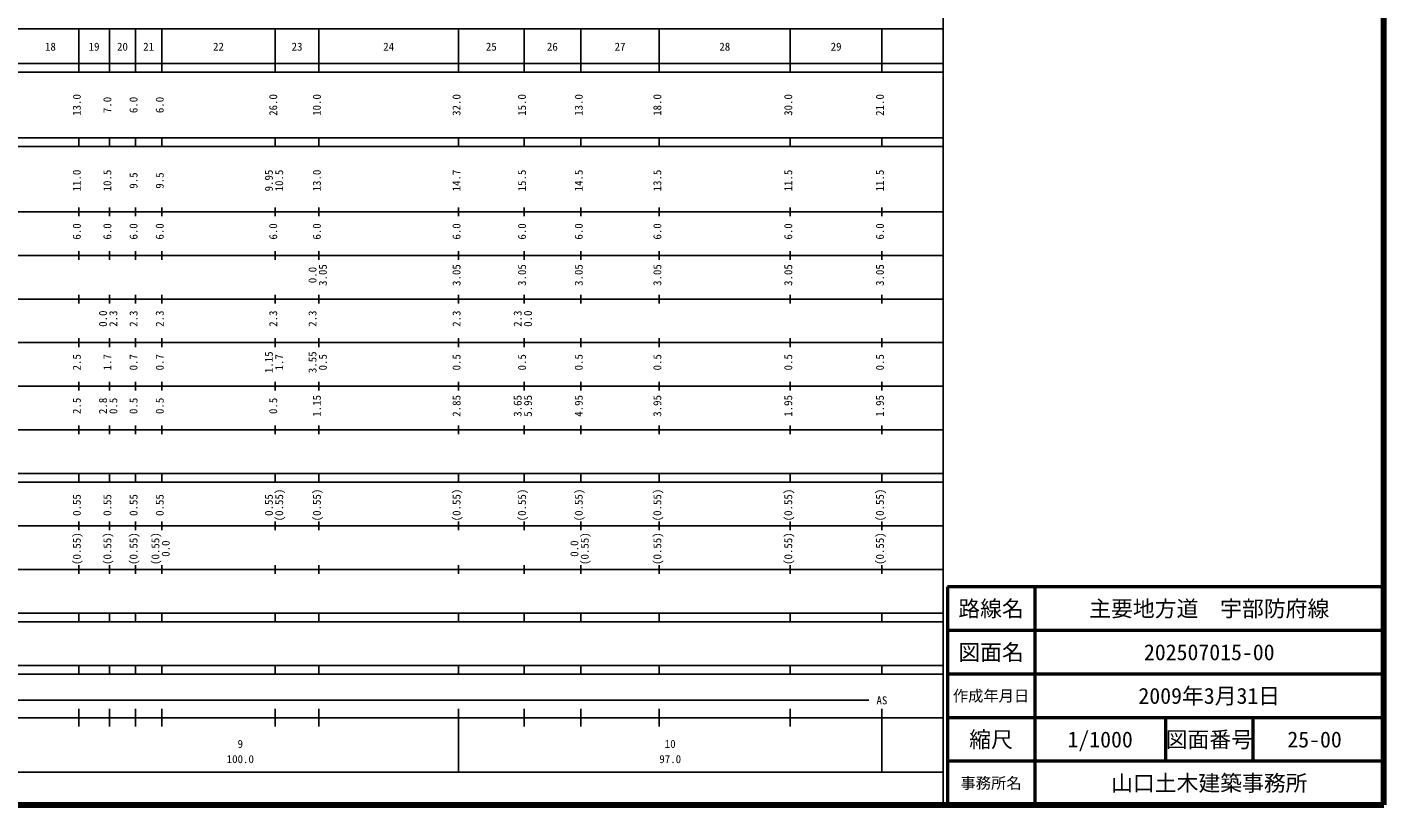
# Model space of a CAD drawing. Units: millimetres on the paper, enlarged 1000 times. Extents: x 40000 to 680000, y 20000 to 380000.
# Drawn here: x 369165 to 680000, y 20000 to 198357 of the extents above; entities that cross this region are included whole.
import ezdxf
from ezdxf.enums import TextEntityAlignment as Align

# ---------------------------------------------------------------- set-up
doc = ezdxf.new("R2010")
doc.units = ezdxf.units.MM
doc.header["$LTSCALE"] = 1000
for name, color, linetype, lineweight in [('M-TTL', 2, 'Continuous', 140), ('M-TTL-BAND', 7, 'Continuous', 25), ('M-TTL-FRAM', 2, 'Continuous', 50), ('M-TTL-LINE', 7, 'Continuous', 50)]:
    doc.layers.add(name, color=color, linetype=linetype, lineweight=lineweight)
doc.layers.add('M-TTL-TXT', color=7, linetype='Continuous')
doc.styles.add('ＭＳ ゴシック', font='')
doc.styles.get('ＭＳ ゴシック').set_extended_font_data('MS Gothic')

msp = doc.modelspace()

# ---------------------------------------------------------------- linework, layer by layer
at = {"layer": 'M-TTL'}
for p, q in [((680000, 20000), (680000, 380000)), ((40000, 20000), (680000, 20000))]:
    msp.add_line(p, q, dxfattribs=at)
at = {"layer": 'M-TTL-BAND'}
for p, q in [((579000, 20000), (579000, 370000)), ((68000, 198000), (579000, 198000)), ((381000, 188000), (381000, 198000)), ((388000, 188000), (388000, 198000)), ((394000, 188000), (394000, 198000)), ((400000, 188000), (400000, 198000)), ((426000, 188000), (426000, 198000)), ((436000, 188000), (436000, 198000)), ((468000, 188000), (468000, 198000)), ((483000, 188000), (483000, 198000)), ((496000, 188000), (496000, 198000)), ((514000, 188000), (514000, 198000)), ((544000, 188000), (544000, 198000)), ((565000, 188000), (565000, 198000)), ((40000, 190000), (579000, 190000)), ((40000, 188000), (579000, 188000)), ((40000, 173000), (579000, 173000)), ((40000, 171000), (579000, 171000)), ((381000, 171000), (381000, 173000)), ((388000, 171000), (388000, 173000)), ((394000, 171000), (394000, 173000)), ((400000, 171000), (400000, 173000)), ((426000, 171000), (426000, 173000)), ((436000, 171000), (436000, 173000)), ((468000, 171000), (468000, 173000)), ((483000, 171000), (483000, 173000)), ((496000, 171000), (496000, 173000)), ((514000, 171000), (514000, 173000)), ((544000, 171000), (544000, 173000)), ((565000, 171000), (565000, 173000)), ((40000, 156000), (579000, 156000)), ((381000, 155000), (381000, 157000)), ((388000, 155000), (388000, 157000)), ((394000, 155000), (394000, 157000)), ((400000, 155000), (400000, 157000)), ((426000, 155000), (426000, 157000)), ((436000, 155000), (436000, 157000)), ((468000, 155000), (468000, 157000)), ((483000, 155000), (483000, 157000)), ((496000, 155000), (496000, 157000)), ((514000, 155000), (514000, 157000)), ((544000, 155000), (544000, 157000)), ((565000, 155000), (565000, 157000)), ((381000, 145000), (381000, 147000)), ((388000, 145000), (388000, 147000)), ((394000, 145000), (394000, 147000)), ((400000, 145000), (400000, 147000)), ((426000, 145000), (426000, 147000)), ((436000, 145000), (436000, 147000)), ((468000, 145000), (468000, 147000)), ((483000, 145000), (483000, 147000)), ((496000, 145000), (496000, 147000)), ((514000, 145000), (514000, 147000)), ((544000, 145000), (544000, 147000)), ((565000, 145000), (565000, 147000)), ((46000, 146000), (579000, 146000)), ((381000, 135000), (381000, 137000)), ((388000, 135000), (388000, 137000)), ((394000, 135000), (394000, 137000)), ((400000, 135000), (400000, 137000)), ((426000, 135000), (426000, 137000)), ((436000, 135000), (436000, 137000)), ((468000, 135000), (468000, 137000)), ((483000, 135000), (483000, 137000)), ((496000, 135000), (496000, 137000)), ((514000, 135000), (514000, 137000)), ((544000, 135000), (544000, 137000)), ((565000, 135000), (565000, 137000)), ((52000, 136000), (579000, 136000)), ((46000, 126000), (579000, 126000)), ((381000, 125000), (381000, 127000)), ((388000, 125000), (388000, 127000)), ((394000, 125000), (394000, 127000)), ((400000, 125000), (400000, 127000)), ((426000, 125000), (426000, 127000)), ((436000, 125000), (436000, 127000)), ((468000, 125000), (468000, 127000)), ((483000, 125000), (483000, 127000)), ((496000, 125000), (496000, 127000)), ((514000, 125000), (514000, 127000)), ((544000, 125000), (544000, 127000)), ((565000, 125000), (565000, 127000)), ((52000, 116000), (579000, 116000)), ((381000, 115000), (381000, 117000)), ((388000, 115000), (388000, 117000)), ((394000, 115000), (394000, 117000)), ((400000, 115000), (400000, 117000)), ((426000, 115000), (426000, 117000)), ((436000, 115000), (436000, 117000)), ((468000, 115000), (468000, 117000)), ((483000, 115000), (483000, 117000)), ((496000, 115000), (496000, 117000)), ((514000, 115000), (514000, 117000)), ((544000, 115000), (544000, 117000)), ((565000, 115000), (565000, 117000)), ((46000, 106000), (579000, 106000)), ((381000, 105000), (381000, 107000)), ((388000, 105000), (388000, 107000)), ((394000, 105000), (394000, 107000)), ((400000, 105000), (400000, 107000)), ((426000, 105000), (426000, 107000)), ((436000, 105000), (436000, 107000)), ((468000, 105000), (468000, 107000)), ((483000, 105000), (483000, 107000)), ((496000, 105000), (496000, 107000)), ((514000, 105000), (514000, 107000)), ((544000, 105000), (544000, 107000)), ((565000, 105000), (565000, 107000)), ((40000, 96000), (579000, 96000)), ((40000, 94000), (579000, 94000)), ((381000, 94000), (381000, 96000)), ((388000, 94000), (388000, 96000)), ((394000, 94000), (394000, 96000)), ((400000, 94000), (400000, 96000)), ((426000, 94000), (426000, 96000)), ((436000, 94000), (436000, 96000)), ((468000, 94000), (468000, 96000)), ((483000, 94000), (483000, 96000)), ((496000, 94000), (496000, 96000)), ((514000, 94000), (514000, 96000)), ((544000, 94000), (544000, 96000)), ((565000, 94000), (565000, 96000)), ((49000, 84000), (579000, 84000)), ((381000, 83000), (381000, 85000)), ((388000, 83000), (388000, 85000)), ((394000, 83000), (394000, 85000)), ((400000, 83000), (400000, 85000)), ((426000, 83000), (426000, 85000)), ((436000, 83000), (436000, 85000)), ((468000, 83000), (468000, 85000)), ((483000, 83000), (483000, 85000)), ((496000, 83000), (496000, 85000)), ((514000, 83000), (514000, 85000)), ((544000, 83000), (544000, 85000)), ((565000, 83000), (565000, 85000)), ((381000, 73000), (381000, 75000)), ((388000, 73000), (388000, 75000)), ((394000, 73000), (394000, 75000)), ((400000, 73000), (400000, 75000)), ((426000, 73000), (426000, 75000)), ((436000, 73000), (436000, 75000)), ((468000, 73000), (468000, 75000)), ((483000, 73000), (483000, 75000)), ((496000, 73000), (496000, 75000)), ((514000, 73000), (514000, 75000)), ((544000, 73000), (544000, 75000)), ((565000, 73000), (565000, 75000)), ((40000, 74000), (579000, 74000)), ((40000, 64000), (579000, 64000)), ((381000, 62000), (381000, 64000)), ((388000, 62000), (388000, 64000)), ((394000, 62000), (394000, 64000)), ((400000, 62000), (400000, 64000)), ((426000, 62000), (426000, 64000)), ((436000, 62000), (436000, 64000)), ((468000, 62000), (468000, 64000)), ((483000, 62000), (483000, 64000)), ((496000, 62000), (496000, 64000)), ((514000, 62000), (514000, 64000)), ((544000, 62000), (544000, 64000)), ((565000, 62000), (565000, 64000)), ((40000, 62000), (579000, 62000)), ((40000, 52000), (579000, 52000)), ((40000, 50000), (579000, 50000)), ((381000, 50000), (381000, 52000)), ((388000, 50000), (388000, 52000)), ((394000, 50000), (394000, 52000)), ((400000, 50000), (400000, 52000)), ((426000, 50000), (426000, 52000)), ((436000, 50000), (436000, 52000)), ((468000, 50000), (468000, 52000)), ((483000, 50000), (483000, 52000)), ((496000, 50000), (496000, 52000)), ((514000, 50000), (514000, 52000)), ((544000, 50000), (544000, 52000)), ((565000, 50000), (565000, 52000)), ((328500, 44000), (562000, 44000)), ((381000, 38000), (381000, 42000)), ((388000, 38000), (388000, 42000)), ((394000, 38000), (394000, 42000)), ((400000, 38000), (400000, 42000)), ((426000, 38000), (426000, 42000)), ((436000, 38000), (436000, 42000)), ((468000, 27500), (468000, 42000)), ((483000, 38000), (483000, 42000)), ((496000, 38000), (496000, 42000)), ((514000, 38000), (514000, 42000)), ((544000, 38000), (544000, 42000)), ((565000, 27500), (565000, 42000)), ((40000, 40000), (579000, 40000)), ((68000, 27500), (579000, 27500))]:
    msp.add_line(p, q, dxfattribs=at)
at = {"layer": 'M-TTL-FRAM'}
for p, q in [((680000, 70000), (580000, 70000)), ((580000, 70000), (580000, 20000))]:
    msp.add_line(p, q, dxfattribs=at)
at = {"layer": 'M-TTL-LINE'}
for p, q in [((600000, 70000), (600000, 20000)), ((680000, 60000), (580000, 60000)), ((680000, 50000), (580000, 50000)), ((680000, 40000), (580000, 40000)), ((630000, 40000), (630000, 30000)), ((650000, 40000), (650000, 30000)), ((680000, 30000), (580000, 30000))]:
    msp.add_line(p, q, dxfattribs=at)

# ---------------------------------------------------------------- texts
at = {"layer": 'M-TTL-BAND', "style": 'ＭＳ ゴシック'}
for s, p in [('18', (374500, 192405)), ('19', (384500, 192405)), ('20', (391000, 192405)), ('21', (397000, 192405)), ('22', (413000, 192405)), ('23', (431000, 192405)), ('24', (452000, 192405)), ('25', (475500, 192405)), ('26', (489500, 192405)), ('27', (505000, 192405)), ('28', (529000, 192405)), ('29', (554500, 192405)), ('AS', (565000, 42500)), ('9', (418000, 32523)), ('10', (516500, 32523)), ('100.0', (418000, 29033)), ('97.0', (516500, 29033))]:
    msp.add_text(s, height=1833, dxfattribs=at).set_placement(p, align=Align.BOTTOM_CENTER)
for s, p in [('13.0', (382000, 180500)), ('7.0', (389000, 180500)), ('6.0', (395000, 180500)), ('6.0', (401000, 180500)), ('26.0', (427000, 180500)), ('10.0', (437000, 180500)), ('32.0', (469000, 180500)), ('15.0', (484000, 180500)), ('13.0', (497000, 180500)), ('18.0', (515000, 180500)), ('30.0', (545000, 180500)), ('21.0', (566000, 180500)), ('11.0', (382000, 163174)), ('10.5', (389000, 163174)), ('9.5', (395000, 163174)), ('9.5', (401000, 163174)), ('9.95', (426000, 163174)), ('10.5', (428370, 163174)), ('13.0', (437000, 163174)), ('14.7', (469000, 163174)), ('15.5', (484000, 163174)), ('14.5', (497000, 163174)), ('13.5', (515000, 163174)), ('11.5', (545000, 163174)), ('11.5', (566000, 163174)), ('6.0', (382000, 151500)), ('6.0', (389000, 151500)), ('6.0', (395000, 151500)), ('6.0', (401000, 151500)), ('6.0', (427000, 151500)), ('6.0', (437000, 151500)), ('6.0', (469000, 151500)), ('6.0', (484000, 151500)), ('6.0', (497000, 151500)), ('6.0', (515000, 151500)), ('6.0', (545000, 151500)), ('6.0', (566000, 151500)), ('0.0', (436001, 141500)), ('3.05', (438370, 141500)), ('3.05', (469000, 141500)), ('3.05', (484000, 141500)), ('3.05', (497000, 141500)), ('3.05', (515000, 141500)), ('3.05', (545000, 141500)), ('3.05', (566000, 141500)), ('0.0', (388000, 131500)), ('2.3', (390370, 131500)), ('2.3', (395000, 131500)), ('2.3', (401000, 131500)), ('2.3', (427000, 131500)), ('2.3', (436000, 131500)), ('2.3', (469000, 131500)), ('2.3', (483000, 131500)), ('0.0', (485370, 131500)), ('2.5', (382000, 121500)), ('1.7', (389000, 121500)), ('0.7', (395000, 121500)), ('0.7', (401000, 121500)), ('1.15', (426000, 121500)), ('1.7', (428370, 121500)), ('3.55', (436000, 121500)), ('0.5', (438370, 121500)), ('0.5', (469000, 121500)), ('0.5', (484000, 121500)), ('0.5', (497000, 121500)), ('0.5', (515000, 121500)), ('0.5', (545000, 121500)), ('0.5', (566000, 121500)), ('2.5', (382000, 111500)), ('2.8', (388000, 111500)), ('0.5', (390370, 111500)), ('0.5', (395000, 111500)), ('0.5', (401000, 111500)), ('0.5', (427000, 111500)), ('1.15', (437000, 111500)), ('2.85', (469000, 111500)), ('3.65', (483000, 111500)), ('5.95', (485370, 111500)), ('4.95', (497000, 111500)), ('3.95', (515000, 111500)), ('1.95', (545000, 111500)), ('1.95', (566000, 111500)), ('0.55', (382000, 88764)), ('0.55', (389000, 88764)), ('0.55', (395000, 88764)), ('0.55', (401000, 88764)), ('0.55', (426000, 88764)), ('(0.55)', (428370, 88764)), ('(0.55)', (437000, 88764)), ('(0.55)', (469000, 88764)), ('(0.55)', (484000, 88764)), ('(0.55)', (497000, 88764)), ('(0.55)', (515000, 88764)), ('(0.55)', (545000, 88764)), ('(0.55)', (566000, 88764)), ('(0.55)', (382000, 78764)), ('(0.55)', (389000, 78764)), ('(0.55)', (395000, 78764)), ('(0.55)', (400000, 78764)), ('(0.55)', (498370, 78764)), ('(0.55)', (515000, 78764)), ('(0.55)', (545000, 78764)), ('(0.55)', (566000, 78764)), ('0.0', (402370, 78764)), ('0.0', (496000, 78764))]:
    msp.add_text(s, height=1833, rotation=90, dxfattribs=at).set_placement(p, align=Align.BOTTOM_CENTER)
at = {"layer": 'M-TTL-TXT', "style": 'ＭＳ ゴシック'}
for s, height, p in [('路線名', 3666, (590000, 65000)), ('主要地方道\u3000宇部防府線', 3666, (640000, 65000)), ('図面名', 3666, (590000, 55000)), ('202507015-00', 3666, (640000, 55000)), ('作成年月日', 2566, (590000, 45000)), ('2009年3月31日', 3666, (640000, 45000)), ('縮尺', 3666, (590000, 35000)), ('図面番号', 3666, (640000, 35000)), ('1/1000', 3666, (615000, 35000)), ('25-00', 3666, (664125, 35000)), ('事務所名', 2566, (590000, 25000)), ('山口土木建築事務所', 3666, (640000, 25000))]:
    msp.add_text(s, height=height, dxfattribs=at).set_placement(p, align=Align.MIDDLE_CENTER)

doc.saveas('drawing.dxf')
